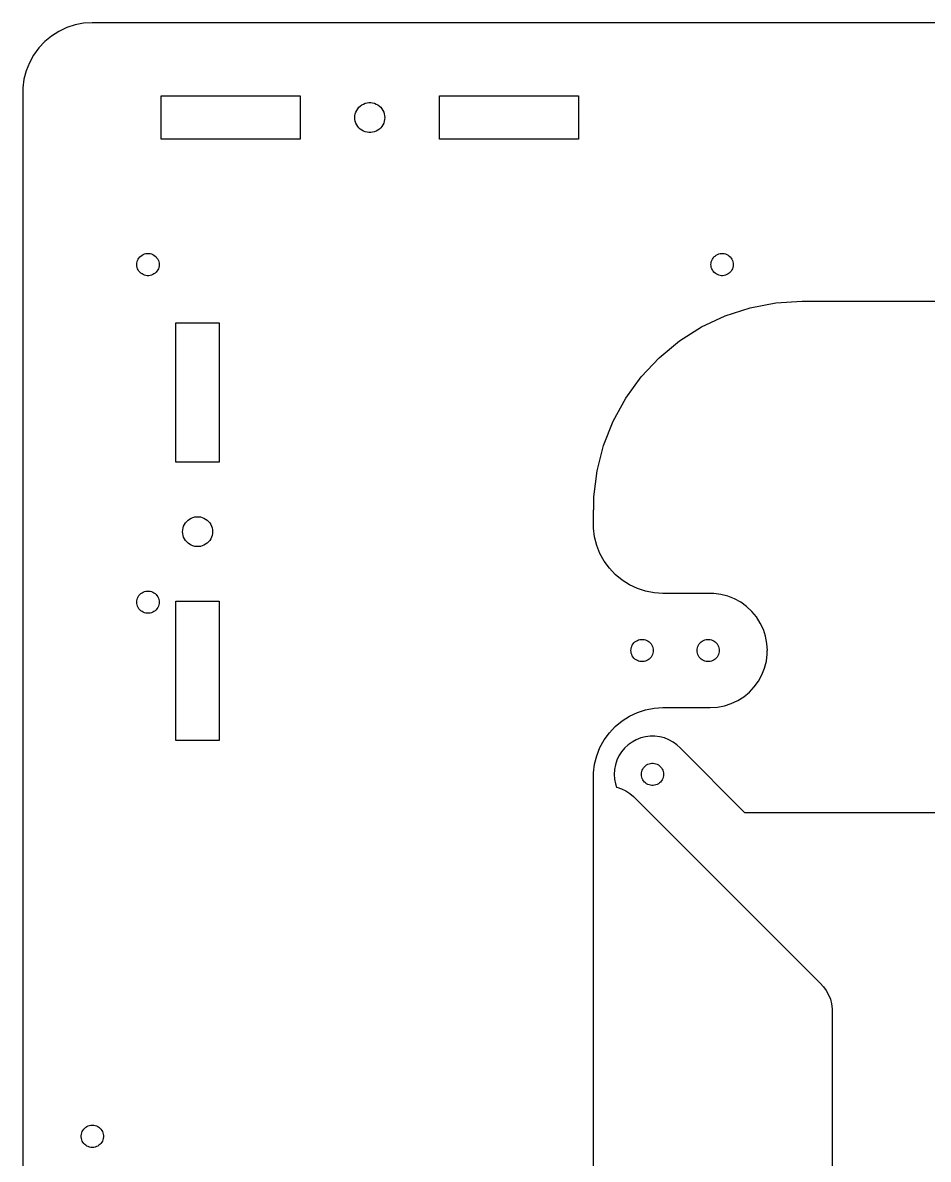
# Model space of a CAD drawing. Header units: metres. Extents: x -400 to 400, y -76 to 435.
# Drawn here: x -400 to -269.9, y 271.7 to 435 of the extents above; entities that cross this region are included whole.
import ezdxf

# ---------------------------------------------------------------- set-up
doc = ezdxf.new("R2010")
doc.units = ezdxf.units.M

msp = doc.modelspace()

# ---------------------------------------------------------------- linework, layer by layer
for p, q in [((-392.487, 434.686), (-393.681, 434.298)), ((-391.253, 434.921), (-392.487, 434.686)), ((-390, 435), (-391.253, 434.921)), ((-20, 435), (-390, 435)), ((-395.878, 433.09), (-396.845, 432.29)), ((-394.818, 433.763), (-395.878, 433.09)), ((-393.681, 434.298), (-394.818, 433.763)), ((-397.705, 431.374), (-398.443, 430.358)), ((-396.845, 432.29), (-397.705, 431.374)), ((-398.443, 430.358), (-399.048, 429.258)), ((-399.511, 428.09), (-399.823, 426.874)), ((-399.048, 429.258), (-399.511, 428.09)), ((-399.823, 426.874), (-399.98, 425.628)), ((-399.98, 425), (-400, 425)), ((-400, 425), (-400, 255)), ((-399.98, 425.628), (-399.98, 425)), ((-380.125, 418.25), (-380.125, 424.5)), ((-380.125, 424.5), (-360.125, 424.5)), ((-360.125, 424.5), (-360.125, 418.25)), ((-351.692, 422.847), (-351.495, 423.032)), ((-351.495, 423.032), (-351.277, 423.19)), ((-351.277, 423.19), (-351.04, 423.32)), ((-351.04, 423.32), (-350.789, 423.42)), ((-350.789, 423.42), (-350.528, 423.487)), ((-350.528, 423.487), (-350.26, 423.521)), ((-350.26, 423.521), (-349.99, 423.521)), ((-349.99, 423.521), (-349.722, 423.487)), ((-349.722, 423.487), (-349.461, 423.42)), ((-349.461, 423.42), (-349.21, 423.32)), ((-349.21, 423.32), (-348.973, 423.19)), ((-348.973, 423.19), (-348.755, 423.032)), ((-348.755, 423.032), (-348.558, 422.847)), ((-340.125, 418.25), (-340.125, 424.5)), ((-340.125, 424.5), (-320.125, 424.5)), ((-320.125, 424.5), (-320.125, 418.25)), ((-352.275, 421.375), (-352.258, 421.644)), ((-352.258, 421.106), (-352.275, 421.375)), ((-352.258, 421.644), (-352.207, 421.91)), ((-352.207, 421.91), (-352.124, 422.166)), ((-352.124, 422.166), (-352.009, 422.411)), ((-352.009, 422.411), (-351.864, 422.639)), ((-351.864, 422.639), (-351.692, 422.847)), ((-348.558, 422.847), (-348.386, 422.639)), ((-348.386, 422.639), (-348.241, 422.411)), ((-348.241, 422.411), (-348.126, 422.166)), ((-348.126, 422.166), (-348.043, 421.91)), ((-348.043, 421.91), (-347.992, 421.644)), ((-347.992, 421.644), (-347.975, 421.375)), ((-347.975, 421.375), (-347.992, 421.106)), ((-352.207, 420.84), (-352.258, 421.106)), ((-352.124, 420.584), (-352.207, 420.84)), ((-352.009, 420.339), (-352.124, 420.584)), ((-351.864, 420.111), (-352.009, 420.339)), ((-351.692, 419.903), (-351.864, 420.111)), ((-351.495, 419.718), (-351.692, 419.903)), ((-351.277, 419.56), (-351.495, 419.718)), ((-348.755, 419.718), (-348.973, 419.56)), ((-348.558, 419.903), (-348.755, 419.718)), ((-348.386, 420.111), (-348.558, 419.903)), ((-348.241, 420.339), (-348.386, 420.111)), ((-348.126, 420.584), (-348.241, 420.339)), ((-348.043, 420.84), (-348.126, 420.584)), ((-347.992, 421.106), (-348.043, 420.84)), ((-360.125, 418.25), (-380.125, 418.25)), ((-351.04, 419.43), (-351.277, 419.56)), ((-350.789, 419.33), (-351.04, 419.43)), ((-350.528, 419.263), (-350.789, 419.33)), ((-350.26, 419.229), (-350.528, 419.263)), ((-349.99, 419.229), (-350.26, 419.229)), ((-349.722, 419.263), (-349.99, 419.229)), ((-349.461, 419.33), (-349.722, 419.263)), ((-349.21, 419.43), (-349.461, 419.33)), ((-348.973, 419.56), (-349.21, 419.43)), ((-320.125, 418.25), (-340.125, 418.25)), ((-382.681, 401.698), (-382.494, 401.772)), ((-382.494, 401.772), (-382.3, 401.822)), ((-382.3, 401.822), (-382.1, 401.847)), ((-382.1, 401.847), (-381.9, 401.847)), ((-381.9, 401.847), (-381.7, 401.822)), ((-381.7, 401.822), (-381.506, 401.772)), ((-381.506, 401.772), (-381.319, 401.698)), ((-300.181, 401.698), (-299.994, 401.772)), ((-299.994, 401.772), (-299.8, 401.822)), ((-299.8, 401.822), (-299.6, 401.847)), ((-299.6, 401.847), (-299.4, 401.847)), ((-299.4, 401.847), (-299.2, 401.822)), ((-299.2, 401.822), (-299.006, 401.772)), ((-299.006, 401.772), (-298.819, 401.698)), ((-383.6, 400.25), (-383.587, 400.451)), ((-383.587, 400.049), (-383.6, 400.25)), ((-383.587, 400.451), (-383.55, 400.648)), ((-383.55, 400.648), (-383.488, 400.839)), ((-383.488, 400.839), (-383.402, 401.021)), ((-383.402, 401.021), (-383.294, 401.19)), ((-383.294, 401.19), (-383.166, 401.345)), ((-383.166, 401.345), (-383.02, 401.483)), ((-383.02, 401.483), (-382.857, 401.601)), ((-382.857, 401.601), (-382.681, 401.698)), ((-381.319, 401.698), (-381.143, 401.601)), ((-381.143, 401.601), (-380.98, 401.483)), ((-380.98, 401.483), (-380.834, 401.345)), ((-380.834, 401.345), (-380.706, 401.19)), ((-380.706, 401.19), (-380.598, 401.021)), ((-380.598, 401.021), (-380.512, 400.839)), ((-380.512, 400.839), (-380.45, 400.648)), ((-380.45, 400.648), (-380.413, 400.451)), ((-380.413, 400.451), (-380.4, 400.25)), ((-380.4, 400.25), (-380.413, 400.049)), ((-301.1, 400.25), (-301.087, 400.451)), ((-301.087, 400.049), (-301.1, 400.25)), ((-301.087, 400.451), (-301.05, 400.648)), ((-301.05, 400.648), (-300.988, 400.839)), ((-300.988, 400.839), (-300.902, 401.021)), ((-300.902, 401.021), (-300.794, 401.19)), ((-300.794, 401.19), (-300.666, 401.345)), ((-300.666, 401.345), (-300.52, 401.483)), ((-300.52, 401.483), (-300.357, 401.601)), ((-300.357, 401.601), (-300.181, 401.698)), ((-298.819, 401.698), (-298.643, 401.601)), ((-298.643, 401.601), (-298.48, 401.483)), ((-298.48, 401.483), (-298.334, 401.345)), ((-298.334, 401.345), (-298.206, 401.19)), ((-298.206, 401.19), (-298.098, 401.021)), ((-298.098, 401.021), (-298.012, 400.839)), ((-298.012, 400.839), (-297.95, 400.648)), ((-297.95, 400.648), (-297.913, 400.451)), ((-297.913, 400.451), (-297.9, 400.25)), ((-297.9, 400.25), (-297.913, 400.049)), ((-383.55, 399.852), (-383.587, 400.049)), ((-383.488, 399.661), (-383.55, 399.852)), ((-383.402, 399.479), (-383.488, 399.661)), ((-383.294, 399.31), (-383.402, 399.479)), ((-383.166, 399.155), (-383.294, 399.31)), ((-383.02, 399.017), (-383.166, 399.155)), ((-382.857, 398.899), (-383.02, 399.017)), ((-382.681, 398.802), (-382.857, 398.899)), ((-382.494, 398.728), (-382.681, 398.802)), ((-382.3, 398.678), (-382.494, 398.728)), ((-382.1, 398.653), (-382.3, 398.678)), ((-381.9, 398.653), (-382.1, 398.653)), ((-381.7, 398.678), (-381.9, 398.653)), ((-381.506, 398.728), (-381.7, 398.678)), ((-381.319, 398.802), (-381.506, 398.728)), ((-381.143, 398.899), (-381.319, 398.802)), ((-380.98, 399.017), (-381.143, 398.899)), ((-380.834, 399.155), (-380.98, 399.017)), ((-380.706, 399.31), (-380.834, 399.155)), ((-380.598, 399.479), (-380.706, 399.31)), ((-380.512, 399.661), (-380.598, 399.479)), ((-380.45, 399.852), (-380.512, 399.661)), ((-380.413, 400.049), (-380.45, 399.852)), ((-301.05, 399.852), (-301.087, 400.049)), ((-300.988, 399.661), (-301.05, 399.852)), ((-300.902, 399.479), (-300.988, 399.661)), ((-300.794, 399.31), (-300.902, 399.479)), ((-300.666, 399.155), (-300.794, 399.31)), ((-300.52, 399.017), (-300.666, 399.155)), ((-300.357, 398.899), (-300.52, 399.017)), ((-300.181, 398.802), (-300.357, 398.899)), ((-299.994, 398.728), (-300.181, 398.802)), ((-299.8, 398.678), (-299.994, 398.728)), ((-299.6, 398.653), (-299.8, 398.678)), ((-299.4, 398.653), (-299.6, 398.653)), ((-299.2, 398.678), (-299.4, 398.653)), ((-299.006, 398.728), (-299.2, 398.678)), ((-298.819, 398.802), (-299.006, 398.728)), ((-298.643, 398.899), (-298.819, 398.802)), ((-298.48, 399.017), (-298.643, 398.899)), ((-298.334, 399.155), (-298.48, 399.017)), ((-298.206, 399.31), (-298.334, 399.155)), ((-298.098, 399.479), (-298.206, 399.31)), ((-298.012, 399.661), (-298.098, 399.479)), ((-297.95, 399.852), (-298.012, 399.661)), ((-297.913, 400.049), (-297.95, 399.852)), ((-299.044, 392.893), (-295.461, 394.057)), ((-295.461, 394.057), (-291.76, 394.763)), ((-291.76, 394.763), (-288, 395)), ((-288, 395), (-264.25, 395)), ((-302.453, 391.289), (-299.044, 392.893)), ((-378, 371.875), (-378, 391.875)), ((-378, 391.875), (-371.75, 391.875)), ((-371.75, 391.875), (-371.75, 371.875)), ((-305.634, 389.271), (-302.453, 391.289)), ((-308.536, 386.869), (-305.634, 389.271)), ((-311.115, 384.123), (-308.536, 386.869)), ((-313.33, 381.075), (-311.115, 384.123)), ((-315.145, 377.773), (-313.33, 381.075)), ((-316.532, 374.271), (-315.145, 377.773)), ((-317.469, 370.621), (-316.532, 374.271)), ((-371.75, 371.875), (-378, 371.875)), ((-317.941, 366.884), (-317.469, 370.621)), ((-317.941, 365), (-317.941, 366.884)), ((-318, 363), (-318, 365)), ((-318, 365), (-317.941, 365)), ((-376.957, 362.41), (-376.874, 362.666)), ((-376.874, 362.666), (-376.759, 362.911)), ((-376.759, 362.911), (-376.614, 363.139)), ((-376.614, 363.139), (-376.442, 363.347)), ((-376.442, 363.347), (-376.245, 363.532)), ((-376.245, 363.532), (-376.027, 363.69)), ((-376.027, 363.69), (-375.79, 363.82)), ((-375.79, 363.82), (-375.539, 363.92)), ((-375.539, 363.92), (-375.278, 363.987)), ((-375.278, 363.987), (-375.01, 364.021)), ((-375.01, 364.021), (-374.74, 364.021)), ((-374.74, 364.021), (-374.472, 363.987)), ((-374.472, 363.987), (-374.211, 363.92)), ((-374.211, 363.92), (-373.96, 363.82)), ((-373.96, 363.82), (-373.723, 363.69)), ((-373.723, 363.69), (-373.505, 363.532)), ((-373.505, 363.532), (-373.308, 363.347)), ((-373.308, 363.347), (-373.136, 363.139)), ((-373.136, 363.139), (-372.991, 362.911)), ((-372.991, 362.911), (-372.876, 362.666)), ((-372.876, 362.666), (-372.793, 362.41)), ((-317.98, 363), (-318, 363)), ((-317.98, 362.372), (-317.98, 363)), ((-377.025, 361.875), (-377.008, 362.144)), ((-377.008, 361.606), (-377.025, 361.875)), ((-377.008, 362.144), (-376.957, 362.41)), ((-376.957, 361.34), (-377.008, 361.606)), ((-376.874, 361.084), (-376.957, 361.34)), ((-376.759, 360.839), (-376.874, 361.084)), ((-372.876, 361.084), (-372.991, 360.839)), ((-372.793, 361.34), (-372.876, 361.084)), ((-372.793, 362.41), (-372.742, 362.144)), ((-372.742, 361.606), (-372.793, 361.34)), ((-372.742, 362.144), (-372.725, 361.875)), ((-372.725, 361.875), (-372.742, 361.606)), ((-317.823, 361.126), (-317.98, 362.372)), ((-317.511, 359.91), (-317.823, 361.126)), ((-376.614, 360.611), (-376.759, 360.839)), ((-376.442, 360.403), (-376.614, 360.611)), ((-376.245, 360.218), (-376.442, 360.403)), ((-376.027, 360.06), (-376.245, 360.218)), ((-375.79, 359.93), (-376.027, 360.06)), ((-375.539, 359.83), (-375.79, 359.93)), ((-375.278, 359.763), (-375.539, 359.83)), ((-375.01, 359.729), (-375.278, 359.763)), ((-374.74, 359.729), (-375.01, 359.729)), ((-374.472, 359.763), (-374.74, 359.729)), ((-374.211, 359.83), (-374.472, 359.763)), ((-373.96, 359.93), (-374.211, 359.83)), ((-373.723, 360.06), (-373.96, 359.93)), ((-373.505, 360.218), (-373.723, 360.06)), ((-373.308, 360.403), (-373.505, 360.218)), ((-373.136, 360.611), (-373.308, 360.403)), ((-372.991, 360.839), (-373.136, 360.611)), ((-317.048, 358.742), (-317.511, 359.91)), ((-316.443, 357.642), (-317.048, 358.742)), ((-315.705, 356.626), (-316.443, 357.642)), ((-314.845, 355.71), (-315.705, 356.626)), ((-313.878, 354.91), (-314.845, 355.71)), ((-312.818, 354.237), (-313.878, 354.91)), ((-383.294, 352.69), (-383.166, 352.845)), ((-383.166, 352.845), (-383.02, 352.983)), ((-383.02, 352.983), (-382.857, 353.101)), ((-382.857, 353.101), (-382.681, 353.198)), ((-382.681, 353.198), (-382.494, 353.272)), ((-382.494, 353.272), (-382.3, 353.322)), ((-382.3, 353.322), (-382.1, 353.347)), ((-382.1, 353.347), (-381.9, 353.347)), ((-381.9, 353.347), (-381.7, 353.322)), ((-381.7, 353.322), (-381.506, 353.272)), ((-381.506, 353.272), (-381.319, 353.198)), ((-381.319, 353.198), (-381.143, 353.101)), ((-381.143, 353.101), (-380.98, 352.983)), ((-380.98, 352.983), (-380.834, 352.845)), ((-380.834, 352.845), (-380.706, 352.69)), ((-311.681, 353.702), (-312.818, 354.237)), ((-310.487, 353.314), (-311.681, 353.702)), ((-309.253, 353.079), (-310.487, 353.314)), ((-308, 353), (-309.253, 353.079)), ((-301.2, 353), (-308, 353)), ((-301.2, 352.984), (-301.2, 353)), ((-300.685, 352.984), (-301.2, 352.984)), ((-299.663, 352.855), (-300.685, 352.984)), ((-298.666, 352.599), (-299.663, 352.855)), ((-383.6, 351.75), (-383.587, 351.951)), ((-383.587, 351.549), (-383.6, 351.75)), ((-383.587, 351.951), (-383.55, 352.148)), ((-383.55, 351.352), (-383.587, 351.549)), ((-383.55, 352.148), (-383.488, 352.339)), ((-383.488, 351.161), (-383.55, 351.352)), ((-383.488, 352.339), (-383.402, 352.521)), ((-383.402, 350.979), (-383.488, 351.161)), ((-383.402, 352.521), (-383.294, 352.69)), ((-380.706, 352.69), (-380.598, 352.521)), ((-380.598, 352.521), (-380.512, 352.339)), ((-380.512, 351.161), (-380.598, 350.979)), ((-380.512, 352.339), (-380.45, 352.148)), ((-380.45, 351.352), (-380.512, 351.161)), ((-380.45, 352.148), (-380.413, 351.951)), ((-380.413, 351.549), (-380.45, 351.352)), ((-380.413, 351.951), (-380.4, 351.75)), ((-380.4, 351.75), (-380.413, 351.549)), ((-378, 331.875), (-378, 351.875)), ((-378, 351.875), (-371.75, 351.875)), ((-371.75, 351.875), (-371.75, 331.875)), ((-297.709, 352.22), (-298.666, 352.599)), ((-296.806, 351.724), (-297.709, 352.22)), ((-295.973, 351.118), (-296.806, 351.724)), ((-295.222, 350.413), (-295.973, 351.118)), ((-383.294, 350.81), (-383.402, 350.979)), ((-383.166, 350.655), (-383.294, 350.81)), ((-383.02, 350.517), (-383.166, 350.655)), ((-382.857, 350.399), (-383.02, 350.517)), ((-382.681, 350.302), (-382.857, 350.399)), ((-382.494, 350.228), (-382.681, 350.302)), ((-382.3, 350.178), (-382.494, 350.228)), ((-382.1, 350.153), (-382.3, 350.178)), ((-381.9, 350.153), (-382.1, 350.153)), ((-381.7, 350.178), (-381.9, 350.153)), ((-381.506, 350.228), (-381.7, 350.178)), ((-381.319, 350.302), (-381.506, 350.228)), ((-381.143, 350.399), (-381.319, 350.302)), ((-380.98, 350.517), (-381.143, 350.399)), ((-380.834, 350.655), (-380.98, 350.517)), ((-380.706, 350.81), (-380.834, 350.655)), ((-380.598, 350.979), (-380.706, 350.81)), ((-294.566, 349.62), (-295.222, 350.413)), ((-294.014, 348.75), (-294.566, 349.62)), ((-293.576, 347.819), (-294.014, 348.75)), ((-311.857, 346.151), (-311.681, 346.248)), ((-311.681, 346.248), (-311.494, 346.322)), ((-311.494, 346.322), (-311.3, 346.372)), ((-311.3, 346.372), (-311.1, 346.397)), ((-311.1, 346.397), (-310.9, 346.397)), ((-310.9, 346.397), (-310.7, 346.372)), ((-310.7, 346.372), (-310.506, 346.322)), ((-310.506, 346.322), (-310.319, 346.248)), ((-310.319, 346.248), (-310.143, 346.151)), ((-302.357, 346.151), (-302.181, 346.248)), ((-302.181, 346.248), (-301.994, 346.322)), ((-301.994, 346.322), (-301.8, 346.372)), ((-301.8, 346.372), (-301.6, 346.397)), ((-301.6, 346.397), (-301.4, 346.397)), ((-301.4, 346.397), (-301.2, 346.372)), ((-301.2, 346.372), (-301.006, 346.322)), ((-301.006, 346.322), (-300.819, 346.248)), ((-300.819, 346.248), (-300.643, 346.151)), ((-293.258, 346.839), (-293.576, 347.819)), ((-293.065, 345.828), (-293.258, 346.839)), ((-312.6, 344.8), (-312.587, 345.001)), ((-312.587, 344.599), (-312.6, 344.8)), ((-312.587, 345.001), (-312.55, 345.198)), ((-312.55, 344.402), (-312.587, 344.599)), ((-312.55, 345.198), (-312.488, 345.389)), ((-312.488, 345.389), (-312.402, 345.571)), ((-312.402, 345.571), (-312.294, 345.74)), ((-312.294, 345.74), (-312.166, 345.895)), ((-312.166, 345.895), (-312.02, 346.033)), ((-312.02, 346.033), (-311.857, 346.151)), ((-310.143, 346.151), (-309.98, 346.033)), ((-309.98, 346.033), (-309.834, 345.895)), ((-309.834, 345.895), (-309.706, 345.74)), ((-309.706, 345.74), (-309.598, 345.571)), ((-309.598, 345.571), (-309.512, 345.389)), ((-309.512, 345.389), (-309.45, 345.198)), ((-309.45, 345.198), (-309.413, 345.001)), ((-309.413, 344.599), (-309.45, 344.402)), ((-309.413, 345.001), (-309.4, 344.8)), ((-309.4, 344.8), (-309.413, 344.599)), ((-303.1, 344.8), (-303.087, 345.001)), ((-303.087, 344.599), (-303.1, 344.8)), ((-303.087, 345.001), (-303.05, 345.198)), ((-303.05, 344.402), (-303.087, 344.599)), ((-303.05, 345.198), (-302.988, 345.389)), ((-302.988, 345.389), (-302.902, 345.571)), ((-302.902, 345.571), (-302.794, 345.74)), ((-302.794, 345.74), (-302.666, 345.895)), ((-302.666, 345.895), (-302.52, 346.033)), ((-302.52, 346.033), (-302.357, 346.151)), ((-300.643, 346.151), (-300.48, 346.033)), ((-300.48, 346.033), (-300.334, 345.895)), ((-300.334, 345.895), (-300.206, 345.74)), ((-300.206, 345.74), (-300.098, 345.571)), ((-300.098, 345.571), (-300.012, 345.389)), ((-300.012, 345.389), (-299.95, 345.198)), ((-299.95, 345.198), (-299.913, 345.001)), ((-299.913, 344.599), (-299.95, 344.402)), ((-299.913, 345.001), (-299.9, 344.8)), ((-299.9, 344.8), (-299.913, 344.599)), ((-293, 344.8), (-293.065, 345.828)), ((-293.016, 344.285), (-293.016, 344.8)), ((-293.016, 344.8), (-293, 344.8)), ((-312.488, 344.211), (-312.55, 344.402)), ((-312.402, 344.029), (-312.488, 344.211)), ((-312.294, 343.86), (-312.402, 344.029)), ((-312.166, 343.705), (-312.294, 343.86)), ((-312.02, 343.567), (-312.166, 343.705)), ((-311.857, 343.449), (-312.02, 343.567)), ((-311.681, 343.352), (-311.857, 343.449)), ((-311.494, 343.278), (-311.681, 343.352)), ((-311.3, 343.228), (-311.494, 343.278)), ((-311.1, 343.203), (-311.3, 343.228)), ((-310.9, 343.203), (-311.1, 343.203)), ((-310.7, 343.228), (-310.9, 343.203)), ((-310.506, 343.278), (-310.7, 343.228)), ((-310.319, 343.352), (-310.506, 343.278)), ((-310.143, 343.449), (-310.319, 343.352)), ((-309.98, 343.567), (-310.143, 343.449)), ((-309.834, 343.705), (-309.98, 343.567)), ((-309.706, 343.86), (-309.834, 343.705)), ((-309.598, 344.029), (-309.706, 343.86)), ((-309.512, 344.211), (-309.598, 344.029)), ((-309.45, 344.402), (-309.512, 344.211)), ((-302.988, 344.211), (-303.05, 344.402)), ((-302.902, 344.029), (-302.988, 344.211)), ((-302.794, 343.86), (-302.902, 344.029)), ((-302.666, 343.705), (-302.794, 343.86)), ((-302.52, 343.567), (-302.666, 343.705)), ((-302.357, 343.449), (-302.52, 343.567)), ((-302.181, 343.352), (-302.357, 343.449)), ((-301.994, 343.278), (-302.181, 343.352)), ((-301.8, 343.228), (-301.994, 343.278)), ((-301.6, 343.203), (-301.8, 343.228)), ((-301.4, 343.203), (-301.6, 343.203)), ((-301.2, 343.228), (-301.4, 343.203)), ((-301.006, 343.278), (-301.2, 343.228)), ((-300.819, 343.352), (-301.006, 343.278)), ((-300.643, 343.449), (-300.819, 343.352)), ((-300.48, 343.567), (-300.643, 343.449)), ((-300.334, 343.705), (-300.48, 343.567)), ((-300.206, 343.86), (-300.334, 343.705)), ((-300.098, 344.029), (-300.206, 343.86)), ((-300.012, 344.211), (-300.098, 344.029)), ((-299.95, 344.402), (-300.012, 344.211)), ((-293.401, 342.266), (-293.145, 343.263)), ((-293.145, 343.263), (-293.016, 344.285)), ((-294.277, 340.406), (-293.78, 341.309)), ((-293.78, 341.309), (-293.401, 342.266)), ((-294.882, 339.573), (-294.277, 340.406)), ((-297.25, 337.614), (-296.38, 338.166)), ((-296.38, 338.166), (-295.587, 338.822)), ((-295.587, 338.822), (-294.882, 339.573)), ((-310.487, 336.286), (-309.253, 336.521)), ((-309.253, 336.521), (-308, 336.6)), ((-308, 336.6), (-301.2, 336.6)), ((-301.2, 336.6), (-300.172, 336.665)), ((-300.172, 336.665), (-299.161, 336.858)), ((-299.161, 336.858), (-298.181, 337.176)), ((-298.181, 337.176), (-297.25, 337.614)), ((-313.878, 334.69), (-312.818, 335.363)), ((-312.818, 335.363), (-311.681, 335.898)), ((-311.681, 335.898), (-310.487, 336.286)), ((-315.705, 332.974), (-314.845, 333.89)), ((-314.845, 333.89), (-313.878, 334.69)), ((-371.75, 331.875), (-378, 331.875)), ((-317.048, 330.858), (-316.443, 331.958)), ((-316.443, 331.958), (-315.705, 332.974)), ((-312.447, 331.644), (-313.006, 331.238)), ((-311.842, 331.977), (-312.447, 331.644)), ((-311.2, 332.231), (-311.842, 331.977)), ((-310.531, 332.403), (-311.2, 332.231)), ((-309.845, 332.489), (-310.531, 332.403)), ((-309.155, 332.489), (-309.845, 332.489)), ((-308.469, 332.403), (-309.155, 332.489)), ((-307.8, 332.231), (-308.469, 332.403)), ((-307.158, 331.977), (-307.8, 332.231)), ((-306.553, 331.644), (-307.158, 331.977)), ((-305.994, 331.238), (-306.553, 331.644)), ((-317.511, 329.69), (-317.048, 330.858)), ((-313.95, 330.233), (-314.32, 329.65)), ((-313.509, 330.765), (-313.95, 330.233)), ((-313.006, 331.238), (-313.509, 330.765)), ((-305.491, 330.765), (-305.994, 331.238)), ((-296.226, 321.5), (-305.491, 330.765)), ((-317.98, 327.228), (-317.823, 328.474)), ((-317.823, 328.474), (-317.511, 329.69)), ((-314.827, 328.368), (-314.957, 327.689)), ((-314.614, 329.025), (-314.827, 328.368)), ((-314.32, 329.65), (-314.614, 329.025)), ((-310.666, 328.095), (-310.52, 328.233)), ((-310.52, 328.233), (-310.357, 328.351)), ((-310.357, 328.351), (-310.181, 328.448)), ((-310.181, 328.448), (-309.994, 328.522)), ((-309.994, 328.522), (-309.8, 328.572)), ((-309.8, 328.572), (-309.6, 328.597)), ((-309.6, 328.597), (-309.4, 328.597)), ((-309.4, 328.597), (-309.2, 328.572)), ((-309.2, 328.572), (-309.006, 328.522)), ((-309.006, 328.522), (-308.819, 328.448)), ((-308.819, 328.448), (-308.643, 328.351)), ((-308.643, 328.351), (-308.48, 328.233)), ((-308.48, 328.233), (-308.334, 328.095)), ((-318, 80), (-318, 326.6)), ((-318, 326.6), (-317.98, 326.6)), ((-317.98, 326.6), (-317.98, 327.228)), ((-314.957, 327.689), (-315, 327)), ((-315, 327), (-314.957, 326.311)), ((-311.1, 327), (-311.087, 327.201)), ((-311.087, 326.799), (-311.1, 327)), ((-311.087, 327.201), (-311.05, 327.398)), ((-311.05, 326.602), (-311.087, 326.799)), ((-311.05, 327.398), (-310.988, 327.589)), ((-310.988, 326.411), (-311.05, 326.602)), ((-310.988, 327.589), (-310.902, 327.771)), ((-310.902, 327.771), (-310.794, 327.94)), ((-310.794, 327.94), (-310.666, 328.095)), ((-308.334, 328.095), (-308.206, 327.94)), ((-308.206, 327.94), (-308.098, 327.771)), ((-308.098, 327.771), (-308.012, 327.589)), ((-308.012, 327.589), (-307.95, 327.398)), ((-307.95, 326.602), (-308.012, 326.411)), ((-307.95, 327.398), (-307.913, 327.201)), ((-307.913, 326.799), (-307.95, 326.602)), ((-307.913, 327.201), (-307.9, 327)), ((-307.9, 327), (-307.913, 326.799)), ((-314.957, 326.311), (-314.827, 325.632)), ((-314.827, 325.632), (-314.671, 325.15)), ((-314.671, 325.15), (-314.632, 325.143)), ((-314.632, 325.143), (-313.975, 324.929)), ((-310.902, 326.229), (-310.988, 326.411)), ((-310.794, 326.06), (-310.902, 326.229)), ((-310.666, 325.905), (-310.794, 326.06)), ((-310.52, 325.767), (-310.666, 325.905)), ((-310.357, 325.649), (-310.52, 325.767)), ((-310.181, 325.552), (-310.357, 325.649)), ((-309.994, 325.478), (-310.181, 325.552)), ((-309.8, 325.428), (-309.994, 325.478)), ((-309.6, 325.403), (-309.8, 325.428)), ((-309.4, 325.403), (-309.6, 325.403)), ((-309.2, 325.428), (-309.4, 325.403)), ((-309.006, 325.478), (-309.2, 325.428)), ((-308.819, 325.552), (-309.006, 325.478)), ((-308.643, 325.649), (-308.819, 325.552)), ((-308.48, 325.767), (-308.643, 325.649)), ((-308.334, 325.905), (-308.48, 325.767)), ((-308.206, 326.06), (-308.334, 325.905)), ((-308.098, 326.229), (-308.206, 326.06)), ((-308.012, 326.411), (-308.098, 326.229)), ((-313.975, 324.929), (-313.35, 324.635)), ((-313.35, 324.635), (-312.767, 324.265)), ((-312.767, 324.265), (-312.235, 323.825)), ((-312.235, 323.825), (-285.41, 297)), ((-113.774, 321.5), (-296.226, 321.5)), ((-285.41, 297), (-284.937, 296.497)), ((-284.937, 296.497), (-284.531, 295.938)), ((-284.531, 295.938), (-284.198, 295.333)), ((-284.198, 295.333), (-283.944, 294.69)), ((-283.944, 294.69), (-283.772, 294.021)), ((-283.772, 294.021), (-283.686, 293.336)), ((-283.686, 293.336), (-283.686, 264.664)), ((-391.351, 275.857), (-391.233, 276.02)), ((-391.233, 276.02), (-391.095, 276.166)), ((-391.095, 276.166), (-390.94, 276.294)), ((-390.94, 276.294), (-390.771, 276.402)), ((-390.771, 276.402), (-390.589, 276.488)), ((-390.589, 276.488), (-390.398, 276.55)), ((-390.398, 276.55), (-390.201, 276.587)), ((-390.201, 276.587), (-390, 276.6)), ((-390, 276.6), (-389.799, 276.587)), ((-389.799, 276.587), (-389.602, 276.55)), ((-389.602, 276.55), (-389.411, 276.488)), ((-389.411, 276.488), (-389.229, 276.402)), ((-389.229, 276.402), (-389.06, 276.294)), ((-389.06, 276.294), (-388.905, 276.166)), ((-388.905, 276.166), (-388.767, 276.02)), ((-388.767, 276.02), (-388.649, 275.857)), ((-391.597, 275.1), (-391.572, 275.3)), ((-391.597, 274.9), (-391.597, 275.1)), ((-391.572, 274.7), (-391.597, 274.9)), ((-391.572, 275.3), (-391.522, 275.494)), ((-391.522, 274.506), (-391.572, 274.7)), ((-391.522, 275.494), (-391.448, 275.681)), ((-391.448, 274.319), (-391.522, 274.506)), ((-391.448, 275.681), (-391.351, 275.857)), ((-388.649, 275.857), (-388.552, 275.681)), ((-388.552, 275.681), (-388.478, 275.494)), ((-388.478, 274.506), (-388.552, 274.319)), ((-388.478, 275.494), (-388.428, 275.3)), ((-388.428, 274.7), (-388.478, 274.506)), ((-388.428, 275.3), (-388.403, 275.1)), ((-388.403, 274.9), (-388.428, 274.7)), ((-388.403, 275.1), (-388.403, 274.9)), ((-391.351, 274.143), (-391.448, 274.319)), ((-391.233, 273.98), (-391.351, 274.143)), ((-391.095, 273.834), (-391.233, 273.98)), ((-390.94, 273.706), (-391.095, 273.834)), ((-390.771, 273.598), (-390.94, 273.706)), ((-390.589, 273.512), (-390.771, 273.598)), ((-390.398, 273.45), (-390.589, 273.512)), ((-390.201, 273.413), (-390.398, 273.45)), ((-390, 273.4), (-390.201, 273.413)), ((-389.799, 273.413), (-390, 273.4)), ((-389.602, 273.45), (-389.799, 273.413)), ((-389.411, 273.512), (-389.602, 273.45)), ((-389.229, 273.598), (-389.411, 273.512)), ((-389.06, 273.706), (-389.229, 273.598)), ((-388.905, 273.834), (-389.06, 273.706)), ((-388.767, 273.98), (-388.905, 273.834)), ((-388.649, 274.143), (-388.767, 273.98)), ((-388.552, 274.319), (-388.649, 274.143))]:
    msp.add_line(p, q)

doc.saveas('drawing.dxf')
